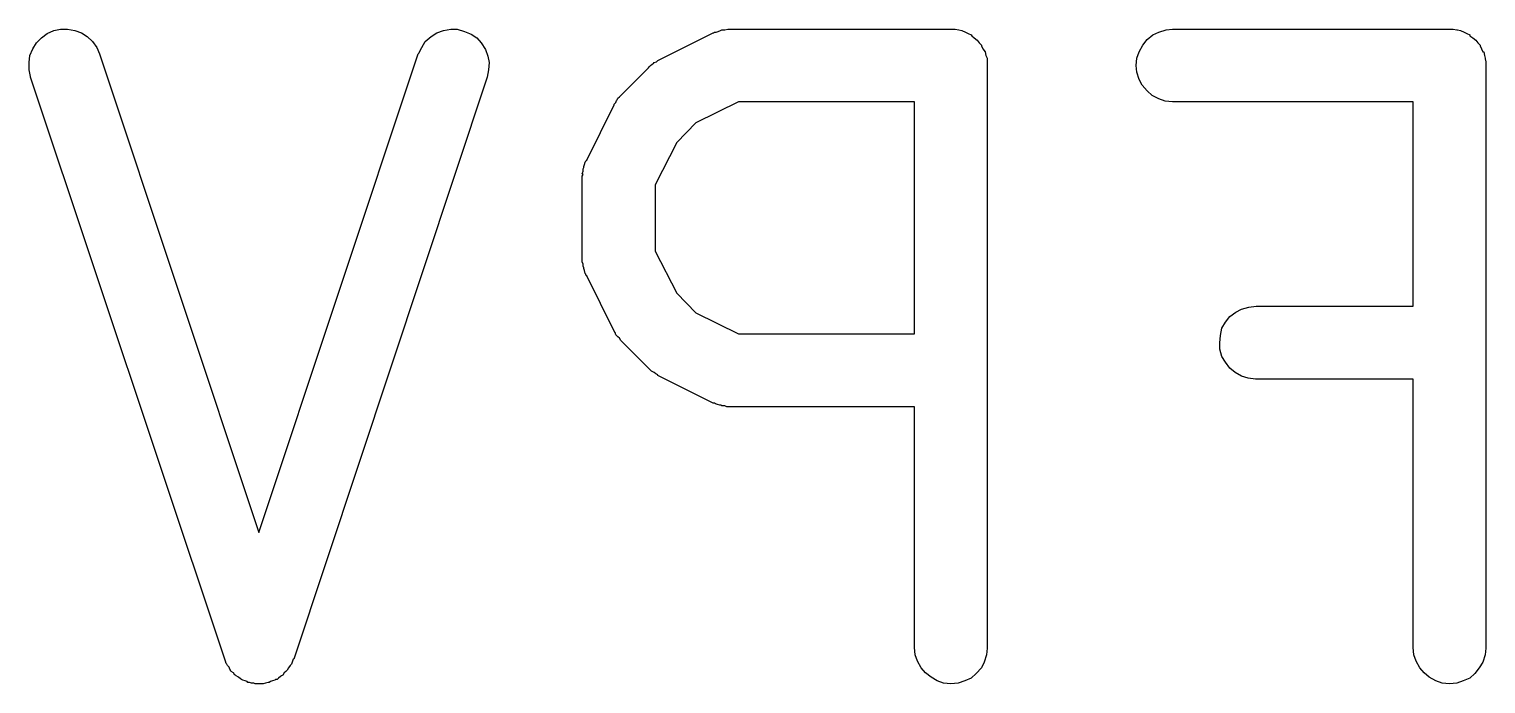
# Model space of a CAD drawing. Extents: x 57 to 139, y -149 to -36.
# Drawn here: x 108.7 to 110.704, y -116.348 to -115.448 of the extents above; entities that cross this region are included whole.
import ezdxf

# ---------------------------------------------------------------- set-up
doc = ezdxf.new("R2010")
doc.units = 0
doc.layers.add('BLACK', color=7, linetype='CONTINUOUS')

msp = doc.modelspace()

# ---------------------------------------------------------------- linework, layer by layer
at = {"layer": 'BLACK', "linetype": 'CONTINUOUS'}
for p, q in [((108.725, -115.454), (108.734, -115.45)), ((108.734, -115.45), (108.743, -115.448)), ((108.743, -115.448), (108.753, -115.448)), ((108.753, -115.448), (108.763, -115.45)), ((108.763, -115.45), (108.772, -115.453)), ((109.261, -115.453), (109.27, -115.45)), ((109.27, -115.45), (109.28, -115.448)), ((109.28, -115.448), (109.289, -115.448)), ((109.289, -115.448), (109.299, -115.451)), ((109.648, -115.451), (109.651, -115.45)), ((109.651, -115.45), (109.653, -115.449)), ((109.653, -115.449), (109.654, -115.449)), ((109.654, -115.449), (109.657, -115.449)), ((109.657, -115.449), (109.661, -115.448)), ((109.661, -115.448), (109.662, -115.448)), ((109.662, -115.448), (109.664, -115.448)), ((109.664, -115.448), (109.968, -115.448)), ((109.968, -115.448), (109.969, -115.448)), ((109.969, -115.448), (109.969, -115.448)), ((109.969, -115.448), (109.969, -115.448)), ((109.969, -115.448), (109.969, -115.448)), ((109.969, -115.448), (109.974, -115.448)), ((109.974, -115.448), (109.979, -115.449)), ((109.979, -115.449), (109.979, -115.449)), ((109.979, -115.449), (109.979, -115.449)), ((109.979, -115.449), (109.983, -115.45)), ((109.983, -115.45), (109.988, -115.452)), ((110.254, -115.452), (110.264, -115.449)), ((110.264, -115.449), (110.273, -115.448)), ((110.273, -115.448), (110.654, -115.448)), ((110.654, -115.448), (110.655, -115.448)), ((110.655, -115.448), (110.655, -115.448)), ((110.655, -115.448), (110.655, -115.448)), ((110.655, -115.448), (110.655, -115.448)), ((110.655, -115.448), (110.659, -115.448)), ((110.659, -115.448), (110.664, -115.449)), ((110.664, -115.449), (110.664, -115.449)), ((110.664, -115.449), (110.665, -115.449)), ((110.665, -115.449), (110.669, -115.45)), ((110.669, -115.45), (110.674, -115.452)), ((108.705, -115.475), (108.71, -115.467)), ((108.71, -115.467), (108.717, -115.46)), ((108.717, -115.46), (108.725, -115.454)), ((108.772, -115.453), (108.78, -115.458)), ((108.78, -115.458), (108.787, -115.465)), ((108.787, -115.465), (108.793, -115.473)), ((109.24, -115.473), (109.245, -115.465)), ((109.245, -115.465), (109.253, -115.458)), ((109.253, -115.458), (109.261, -115.453)), ((109.299, -115.451), (109.308, -115.455)), ((109.308, -115.455), (109.316, -115.46)), ((109.316, -115.46), (109.322, -115.467)), ((109.322, -115.467), (109.328, -115.476)), ((109.565, -115.491), (109.641, -115.453)), ((109.641, -115.453), (109.642, -115.453)), ((109.642, -115.453), (109.643, -115.452)), ((109.643, -115.452), (109.645, -115.452)), ((109.645, -115.452), (109.648, -115.451)), ((109.988, -115.452), (109.988, -115.452)), ((109.988, -115.452), (109.988, -115.452)), ((109.988, -115.452), (109.992, -115.454)), ((109.992, -115.454), (109.996, -115.456)), ((109.996, -115.456), (109.997, -115.457)), ((109.997, -115.457), (109.997, -115.457)), ((109.997, -115.457), (110, -115.46)), ((110, -115.46), (110.004, -115.463)), ((110.004, -115.463), (110.004, -115.463)), ((110.004, -115.463), (110.004, -115.463)), ((110.004, -115.463), (110.007, -115.467)), ((110.007, -115.467), (110.01, -115.47)), ((110.01, -115.47), (110.01, -115.47)), ((110.01, -115.47), (110.01, -115.471)), ((110.227, -115.479), (110.232, -115.47)), ((110.232, -115.47), (110.238, -115.462)), ((110.238, -115.462), (110.246, -115.456)), ((110.246, -115.456), (110.254, -115.452)), ((110.674, -115.452), (110.674, -115.452)), ((110.674, -115.452), (110.674, -115.452)), ((110.674, -115.452), (110.678, -115.454)), ((110.678, -115.454), (110.682, -115.456)), ((110.682, -115.456), (110.682, -115.457)), ((110.682, -115.457), (110.682, -115.457)), ((110.682, -115.457), (110.686, -115.46)), ((110.686, -115.46), (110.69, -115.463)), ((110.69, -115.463), (110.69, -115.463)), ((110.69, -115.463), (110.69, -115.463)), ((110.69, -115.463), (110.693, -115.467)), ((110.693, -115.467), (110.696, -115.47)), ((110.696, -115.47), (110.696, -115.47)), ((110.696, -115.47), (110.696, -115.471)), ((108.7, -115.494), (108.701, -115.484)), ((108.701, -115.484), (108.705, -115.475)), ((108.793, -115.473), (108.797, -115.482)), ((108.797, -115.482), (109.016, -116.14)), ((109.016, -116.14), (109.235, -115.482)), ((109.235, -115.482), (109.236, -115.481)), ((109.236, -115.481), (109.24, -115.473)), ((109.328, -115.476), (109.331, -115.485)), ((109.331, -115.485), (109.333, -115.494)), ((110.01, -115.471), (110.012, -115.475)), ((110.012, -115.475), (110.015, -115.479)), ((110.015, -115.479), (110.015, -115.479)), ((110.015, -115.479), (110.015, -115.479)), ((110.015, -115.479), (110.016, -115.484)), ((110.016, -115.484), (110.018, -115.488)), ((110.018, -115.488), (110.018, -115.488)), ((110.018, -115.488), (110.018, -115.489)), ((110.018, -115.489), (110.018, -115.493)), ((110.223, -115.498), (110.224, -115.488)), ((110.224, -115.488), (110.227, -115.479)), ((110.696, -115.471), (110.698, -115.475)), ((110.698, -115.475), (110.7, -115.479)), ((110.7, -115.479), (110.7, -115.479)), ((110.7, -115.479), (110.701, -115.479)), ((110.701, -115.479), (110.702, -115.484)), ((110.702, -115.484), (110.703, -115.488)), ((110.703, -115.488), (110.703, -115.488)), ((110.703, -115.488), (110.703, -115.489)), ((110.703, -115.489), (110.704, -115.493)), ((108.7, -115.504), (108.7, -115.494)), ((108.702, -115.513), (108.7, -115.504)), ((109.332, -115.504), (109.33, -115.514)), ((109.333, -115.494), (109.332, -115.504)), ((109.514, -115.539), (109.552, -115.501)), ((109.552, -115.501), (109.553, -115.5)), ((109.553, -115.5), (109.555, -115.498)), ((109.555, -115.498), (109.557, -115.496)), ((109.557, -115.496), (109.559, -115.495)), ((109.559, -115.495), (109.56, -115.494)), ((109.56, -115.494), (109.563, -115.493)), ((109.563, -115.493), (109.565, -115.491)), ((110.018, -115.493), (110.018, -115.498)), ((110.018, -115.498), (110.018, -116.298)), ((110.224, -115.507), (110.223, -115.498)), ((110.227, -115.517), (110.224, -115.507)), ((110.704, -115.493), (110.704, -115.498)), ((110.704, -115.498), (110.704, -116.298)), ((108.702, -115.514), (108.702, -115.513)), ((108.969, -116.314), (108.702, -115.514)), ((109.33, -115.514), (109.064, -116.314)), ((110.231, -115.525), (110.227, -115.517)), ((110.238, -115.533), (110.231, -115.525)), ((109.505, -115.551), (109.507, -115.549)), ((109.507, -115.549), (109.508, -115.546)), ((109.508, -115.546), (109.509, -115.545)), ((109.509, -115.545), (109.51, -115.543)), ((109.51, -115.543), (109.512, -115.541)), ((109.512, -115.541), (109.514, -115.539)), ((109.676, -115.548), (109.617, -115.577)), ((109.918, -115.548), (109.676, -115.548)), ((109.918, -115.867), (109.918, -115.548)), ((110.245, -115.539), (110.238, -115.533)), ((110.254, -115.544), (110.245, -115.539)), ((110.263, -115.547), (110.254, -115.544)), ((110.273, -115.548), (110.263, -115.547)), ((110.604, -115.548), (110.273, -115.548)), ((110.273, -115.548), (110.273, -115.548)), ((110.604, -115.829), (110.604, -115.548)), ((109.467, -115.628), (109.505, -115.552)), ((109.505, -115.552), (109.505, -115.551)), ((109.617, -115.577), (109.591, -115.604)), ((109.591, -115.604), (109.561, -115.662)), ((109.465, -115.631), (109.466, -115.629)), ((109.466, -115.629), (109.467, -115.628)), ((109.461, -115.647), (109.462, -115.643)), ((109.462, -115.648), (109.461, -115.647)), ((109.461, -115.65), (109.462, -115.648)), ((109.461, -115.765), (109.461, -115.65)), ((109.461, -115.65), (109.461, -115.65)), ((109.462, -115.64), (109.463, -115.638)), ((109.462, -115.643), (109.462, -115.64)), ((109.463, -115.637), (109.464, -115.634)), ((109.463, -115.638), (109.463, -115.637)), ((109.464, -115.634), (109.465, -115.631)), ((109.561, -115.662), (109.561, -115.753)), ((109.461, -115.766), (109.461, -115.765)), ((109.461, -115.768), (109.461, -115.766)), ((109.462, -115.771), (109.461, -115.768)), ((109.462, -115.774), (109.462, -115.771)), ((109.561, -115.753), (109.591, -115.811)), ((109.463, -115.776), (109.462, -115.774)), ((109.463, -115.777), (109.463, -115.776)), ((109.464, -115.78), (109.463, -115.777)), ((109.465, -115.784), (109.464, -115.78)), ((109.466, -115.785), (109.465, -115.784)), ((109.466, -115.786), (109.466, -115.785)), ((109.467, -115.787), (109.466, -115.786)), ((109.505, -115.863), (109.467, -115.787)), ((109.591, -115.811), (109.617, -115.838)), ((110.368, -115.833), (110.378, -115.83)), ((110.378, -115.83), (110.388, -115.829)), ((110.388, -115.829), (110.604, -115.829)), ((109.617, -115.838), (109.676, -115.867)), ((110.341, -115.859), (110.346, -115.851)), ((110.346, -115.851), (110.352, -115.843)), ((110.352, -115.843), (110.36, -115.837)), ((110.36, -115.837), (110.368, -115.833)), ((109.506, -115.865), (109.505, -115.863)), ((109.507, -115.868), (109.506, -115.865)), ((109.509, -115.87), (109.507, -115.868)), ((109.51, -115.871), (109.509, -115.87)), ((109.512, -115.873), (109.51, -115.871)), ((109.676, -115.867), (109.918, -115.867)), ((110.338, -115.879), (110.339, -115.869)), ((110.339, -115.869), (110.341, -115.859)), ((109.514, -115.876), (109.512, -115.873)), ((109.552, -115.914), (109.514, -115.876)), ((109.514, -115.876), (109.514, -115.876)), ((110.338, -115.888), (110.338, -115.879)), ((110.341, -115.898), (110.338, -115.888)), ((110.346, -115.906), (110.341, -115.898)), ((110.352, -115.914), (110.346, -115.906)), ((109.554, -115.916), (109.552, -115.914)), ((109.556, -115.918), (109.554, -115.916)), ((109.558, -115.919), (109.556, -115.918)), ((109.56, -115.92), (109.558, -115.919)), ((109.562, -115.922), (109.56, -115.92)), ((109.565, -115.923), (109.562, -115.922)), ((109.565, -115.924), (109.565, -115.923)), ((109.641, -115.962), (109.565, -115.924)), ((110.359, -115.92), (110.352, -115.914)), ((110.368, -115.925), (110.359, -115.92)), ((110.377, -115.928), (110.368, -115.925)), ((110.387, -115.929), (110.377, -115.928)), ((110.388, -115.929), (110.387, -115.929)), ((110.604, -115.929), (110.388, -115.929)), ((110.604, -116.298), (110.604, -115.929)), ((109.643, -115.962), (109.641, -115.962)), ((109.644, -115.963), (109.643, -115.962)), ((109.647, -115.964), (109.644, -115.963)), ((109.65, -115.965), (109.647, -115.964)), ((109.652, -115.965), (109.65, -115.965)), ((109.653, -115.966), (109.652, -115.965)), ((109.657, -115.966), (109.653, -115.966)), ((109.66, -115.967), (109.657, -115.966)), ((109.662, -115.967), (109.66, -115.967)), ((109.663, -115.967), (109.662, -115.967)), ((109.664, -115.967), (109.663, -115.967)), ((109.918, -115.967), (109.664, -115.967)), ((109.918, -116.298), (109.918, -115.967)), ((109.919, -116.308), (109.918, -116.298)), ((109.922, -116.317), (109.919, -116.308)), ((110.017, -116.308), (110.014, -116.318)), ((110.018, -116.299), (110.017, -116.308)), ((110.018, -116.298), (110.018, -116.299)), ((110.605, -116.308), (110.604, -116.298)), ((110.608, -116.317), (110.605, -116.308)), ((110.703, -116.308), (110.7, -116.318)), ((110.704, -116.299), (110.703, -116.308)), ((110.704, -116.298), (110.704, -116.299)), ((108.97, -116.317), (108.969, -116.314)), ((108.971, -116.32), (108.97, -116.317)), ((108.972, -116.321), (108.971, -116.32)), ((108.973, -116.323), (108.972, -116.321)), ((108.975, -116.325), (108.973, -116.323)), ((108.976, -116.328), (108.975, -116.325)), ((108.977, -116.329), (108.976, -116.328)), ((108.978, -116.331), (108.977, -116.329)), ((108.981, -116.333), (108.978, -116.331)), ((109.053, -116.331), (109.051, -116.333)), ((109.054, -116.33), (109.053, -116.331)), ((109.055, -116.329), (109.054, -116.33)), ((109.057, -116.326), (109.055, -116.329)), ((109.059, -116.323), (109.057, -116.326)), ((109.06, -116.322), (109.059, -116.323)), ((109.061, -116.321), (109.06, -116.322)), ((109.062, -116.318), (109.061, -116.321)), ((109.063, -116.314), (109.062, -116.318)), ((109.064, -116.314), (109.063, -116.314)), ((109.927, -116.326), (109.922, -116.317)), ((109.933, -116.333), (109.927, -116.326)), ((110.01, -116.326), (110.003, -116.334)), ((110.014, -116.318), (110.01, -116.326)), ((110.613, -116.326), (110.608, -116.317)), ((110.619, -116.333), (110.613, -116.326)), ((110.695, -116.326), (110.689, -116.334)), ((110.7, -116.318), (110.695, -116.326)), ((108.983, -116.336), (108.981, -116.333)), ((108.984, -116.336), (108.983, -116.336)), ((108.985, -116.337), (108.984, -116.336)), ((108.988, -116.339), (108.985, -116.337)), ((108.991, -116.341), (108.988, -116.339)), ((108.992, -116.342), (108.991, -116.341)), ((108.994, -116.343), (108.992, -116.342)), ((108.997, -116.344), (108.994, -116.343)), ((109, -116.345), (108.997, -116.344)), ((109.001, -116.346), (109, -116.345)), ((109.003, -116.346), (109.001, -116.346)), ((109.006, -116.347), (109.003, -116.346)), ((109.009, -116.347), (109.006, -116.347)), ((109.011, -116.348), (109.009, -116.347)), ((109.012, -116.348), (109.011, -116.348)), ((109.016, -116.348), (109.012, -116.348)), ((109.019, -116.348), (109.016, -116.348)), ((109.021, -116.348), (109.019, -116.348)), ((109.022, -116.348), (109.021, -116.348)), ((109.025, -116.347), (109.022, -116.348)), ((109.029, -116.346), (109.025, -116.347)), ((109.03, -116.346), (109.029, -116.346)), ((109.032, -116.345), (109.03, -116.346)), ((109.035, -116.344), (109.032, -116.345)), ((109.038, -116.343), (109.035, -116.344)), ((109.039, -116.342), (109.038, -116.343)), ((109.041, -116.342), (109.039, -116.342)), ((109.043, -116.34), (109.041, -116.342)), ((109.046, -116.338), (109.043, -116.34)), ((109.047, -116.337), (109.046, -116.338)), ((109.049, -116.336), (109.047, -116.337)), ((109.051, -116.333), (109.049, -116.336)), ((109.941, -116.339), (109.933, -116.333)), ((109.949, -116.344), (109.941, -116.339)), ((109.958, -116.347), (109.949, -116.344)), ((109.968, -116.348), (109.958, -116.347)), ((109.978, -116.347), (109.968, -116.348)), ((109.987, -116.344), (109.978, -116.347)), ((109.996, -116.34), (109.987, -116.344)), ((110.003, -116.334), (109.996, -116.34)), ((110.626, -116.339), (110.619, -116.333)), ((110.635, -116.344), (110.626, -116.339)), ((110.644, -116.347), (110.635, -116.344)), ((110.654, -116.348), (110.644, -116.347)), ((110.664, -116.347), (110.654, -116.348)), ((110.673, -116.344), (110.664, -116.347)), ((110.682, -116.34), (110.673, -116.344)), ((110.689, -116.334), (110.682, -116.34))]:
    msp.add_line(p, q, dxfattribs=at)

doc.saveas('drawing.dxf')
